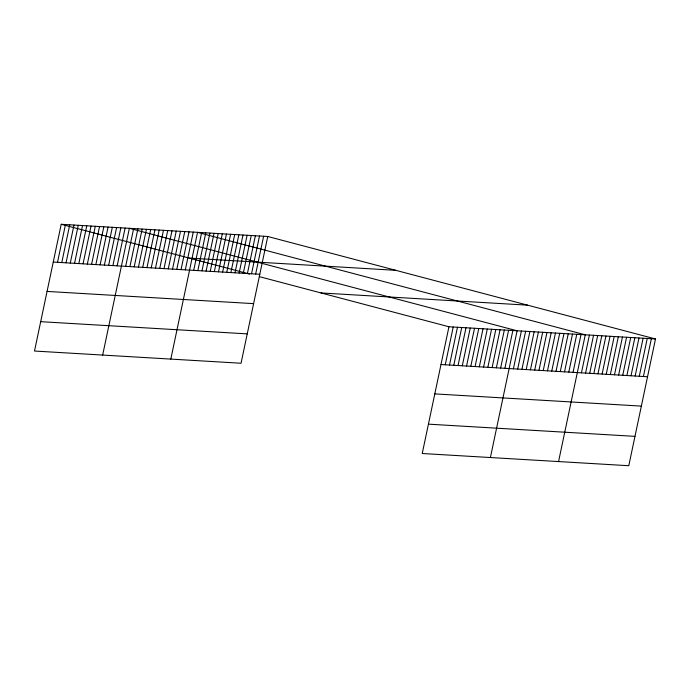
<?xml version="1.0" encoding="UTF-8"?>
<svg xmlns="http://www.w3.org/2000/svg" width="690" height="690" viewBox="0 0 690 690"><rect width="100%" height="100%" fill="white"/><g stroke="black" fill="none" stroke-linecap="round" stroke-linejoin="round"><path stroke-width="1.03" d="M267.763 236.489L61.212 224.285L34.5 351.038L241.052 363.242L267.763 236.489L655.5 338.963L628.788 465.716L422.237 453.511L448.949 326.758L655.5 338.963M57.512 262.321L65.472 224.535M61.772 262.571L69.733 224.785M66.033 262.821L73.994 225.035M70.285 263.071L78.255 225.285M74.546 263.321L82.515 225.544M78.807 263.58L86.767 225.794M83.067 263.83L91.028 226.044M87.328 264.08L95.289 226.294M91.589 264.33L99.55 226.544M95.85 264.581L103.811 226.803M100.11 264.839L108.071 227.053M104.371 265.089L112.332 227.303M108.632 265.339L116.593 227.553M112.893 265.59L120.854 227.804M117.153 265.84L125.114 228.062M102.663 355.065L129.375 228.312L517.112 330.786L490.4 457.539M125.666 266.349L133.636 228.562M129.927 266.599L137.897 228.813M134.188 266.849L142.149 229.063M138.449 267.099L146.409 229.322M142.709 267.358L150.67 229.572M146.97 267.608L154.931 229.822M151.231 267.858L159.192 230.072M155.492 268.108L163.452 230.322M159.752 268.358L167.713 230.581M164.013 268.617L171.974 230.831M168.274 268.867L176.235 231.081M172.535 269.117L180.495 231.331M176.787 269.367L184.756 231.581M181.047 269.618L189.017 231.84M185.308 269.876L193.269 232.09M170.818 359.093L197.53 232.34L585.275 334.814L558.564 461.567M193.7 270.368L201.661 232.582M197.832 270.609L205.793 232.832M201.963 270.86L209.924 233.073M206.094 271.101L214.055 233.315M210.226 271.343L218.187 233.565M214.357 271.593L222.318 233.806M218.489 271.834L226.449 234.048M222.62 272.076L230.581 234.29M226.751 272.326L234.712 234.54M230.883 272.567L238.844 234.781M235.014 272.809L242.975 235.023M239.145 273.059L247.106 235.273M243.277 273.3L251.238 235.514M247.408 273.542L255.369 235.756M251.531 273.792L259.5 236.006M255.662 274.034L263.632 236.247M445.248 364.794L453.209 327.008M449.509 365.045L457.47 327.258M453.77 365.295L461.731 327.509M458.031 365.545L465.991 327.759M462.291 365.795L470.252 328.017M466.552 366.054L474.513 328.268M470.813 366.304L478.774 328.518M475.074 366.554L483.034 328.768M479.326 366.804L487.295 329.018M483.587 367.054L491.556 329.277M487.847 367.313L495.808 329.527M492.108 367.563L500.069 329.777M496.369 367.813L504.33 330.027M500.63 368.063L508.59 330.277M504.89 368.313L512.851 330.536M513.412 368.822L521.373 331.036M517.673 369.072L525.633 331.286M521.933 369.322L529.894 331.536M526.194 369.573L534.155 331.795M530.446 369.831L538.416 332.045M534.707 370.082L542.676 332.295M538.968 370.332L546.937 332.546M543.228 370.582L551.189 332.796M547.489 370.832L555.45 333.054M551.75 371.091L559.711 333.305M556.011 371.341L563.971 333.555M560.271 371.591L568.232 333.805M564.532 371.841L572.493 334.055M568.793 372.091L576.754 334.314M573.054 372.35L581.014 334.564M581.446 372.841L589.407 335.055M585.577 373.083L593.538 335.305M589.7 373.333L597.669 335.547M593.831 373.575L601.801 335.788M597.963 373.816L605.932 336.039M602.094 374.066L610.064 336.28M606.225 374.308L614.186 336.522M610.357 374.549L618.318 336.763M614.488 374.799L622.449 337.013M618.62 375.041L626.58 337.255M622.751 375.282L630.712 337.496M626.882 375.533L634.843 337.746M631.014 375.774L638.975 337.988M635.145 376.015L643.106 338.229M639.276 376.266L647.237 338.48M643.408 376.507L651.369 338.721M189.163 258.095L395.715 270.308M53.251 262.062L259.794 274.275M320.997 292.94L527.548 305.153M47.058 291.422L253.61 303.635M40.684 321.678L247.236 333.882M440.988 364.536L647.539 376.749M434.804 393.895L641.346 406.108M428.43 424.152L634.973 436.356M61.212 224.285L249.633 274.077M259.544 276.699L448.949 326.758"/></g></svg>
